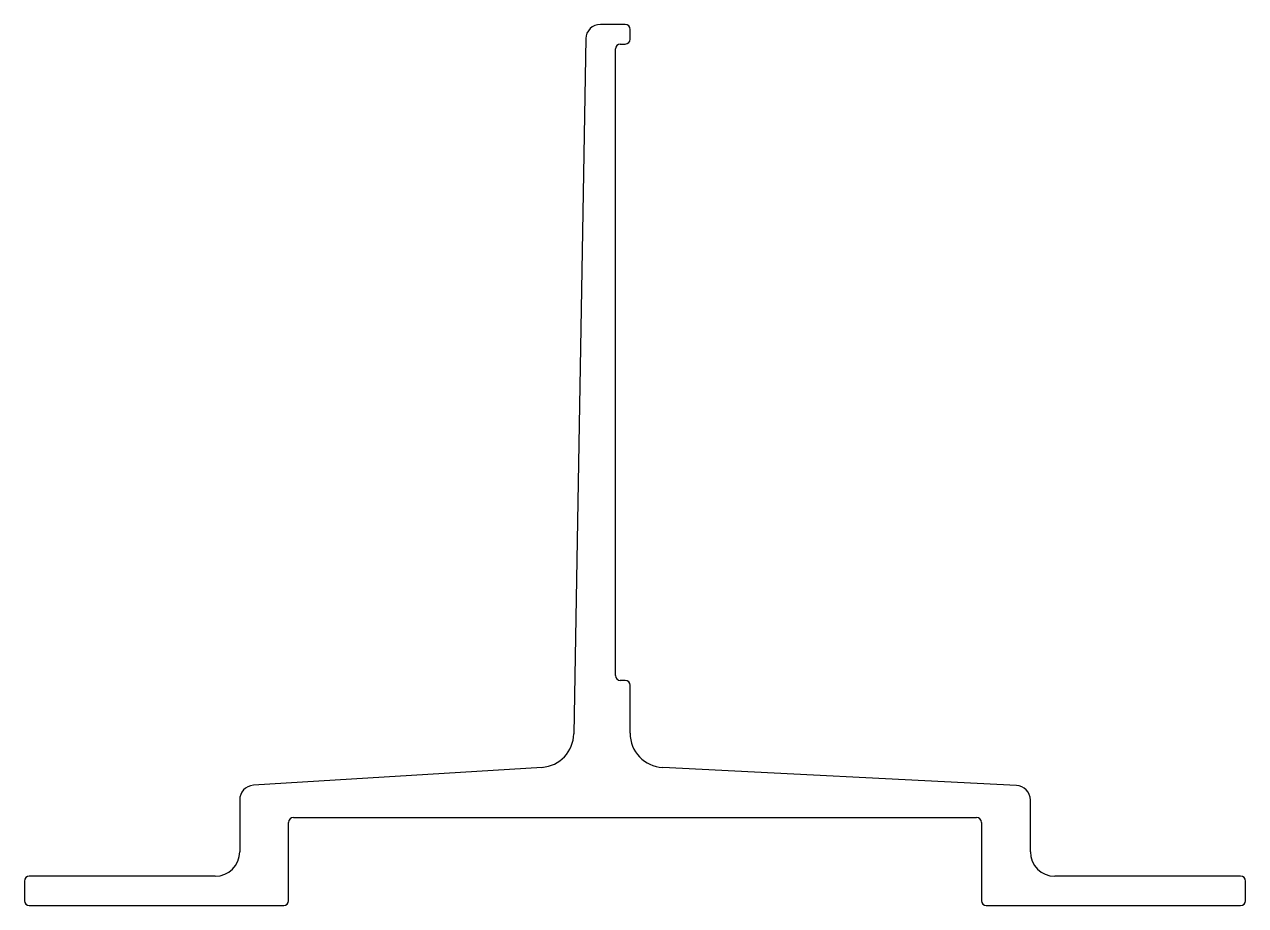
# Model space of a CAD drawing. Extents: x -35 to 90, y 34 to 124.
import ezdxf

# ---------------------------------------------------------------- set-up
doc = ezdxf.new("R2010")
doc.units = 0
doc.layers.get('0').update_dxf_attribs({"linetype": 'CONTINUOUS'})

msp = doc.modelspace()

# ---------------------------------------------------------------- linework, layer by layer
for p, q in [((26.8, 123.76), (24.26, 123.76)), ((22.76, 122.31), (21.54, 51.31)), ((27.3, 122.26), (27.3, 123.26)), ((25.8, 57.26), (25.8, 121.26)), ((26.3, 121.76), (26.8, 121.76)), ((26.8, 56.76), (26.3, 56.76)), ((27.3, 51.36), (27.3, 56.26)), ((18.3, 47.87), (-11.19, 46.05)), ((66.79, 46.04), (30.63, 47.87)), ((-12.6, 44.55), (-12.6, 39.26)), ((68.2, 39.26), (68.2, 44.54)), ((-7.1, 42.76), (62.7, 42.76)), ((-7.6, 34.26), (-7.6, 42.26)), ((63.2, 42.26), (63.2, 34.26)), ((-34.6, 36.26), (-34.6, 34.26)), ((-15.1, 36.76), (-34.1, 36.76)), ((89.69, 36.76), (70.7, 36.76)), ((90.19, 34.26), (90.19, 36.26)), ((-34.1, 33.76), (-8.1, 33.76)), ((63.7, 33.76), (89.69, 33.76))]:
    msp.add_line(p, q)
for centre, radius, start, end in [((24.26, 122.26), 1.5, 90, 178.1159), ((26.8, 123.26), 0.5, 0, 90), ((26.3, 121.26), 0.5, 90, 180), ((26.8, 122.26), 0.5, 270, 0), ((26.3, 57.26), 0.5, 180, 269.9847), ((26.8, 56.26), 0.5, 0, 90), ((18.04, 51.37), 3.5, 274.1679, 359.0195), ((30.8, 51.36), 3.5, 180, 267.1065), ((-11.1, 44.55), 1.5, 93.6819, 180), ((66.7, 44.54), 1.5, 360, 86.9059), ((-7.1, 42.26), 0.5, 90, 180), ((62.7, 42.26), 0.5, 0, 90), ((-15.1, 39.26), 2.5, 270, 0), ((70.7, 39.26), 2.5, 180, 270), ((-34.1, 36.26), 0.5, 90, 180), ((89.69, 36.26), 0.5, 0, 90), ((-34.1, 34.26), 0.5, 180, 270), ((-8.1, 34.26), 0.5, 270, 0), ((63.7, 34.26), 0.5, 180, 270), ((89.69, 34.26), 0.5, 270, 0)]:
    msp.add_arc(centre, radius, start, end)

doc.saveas('drawing.dxf')
